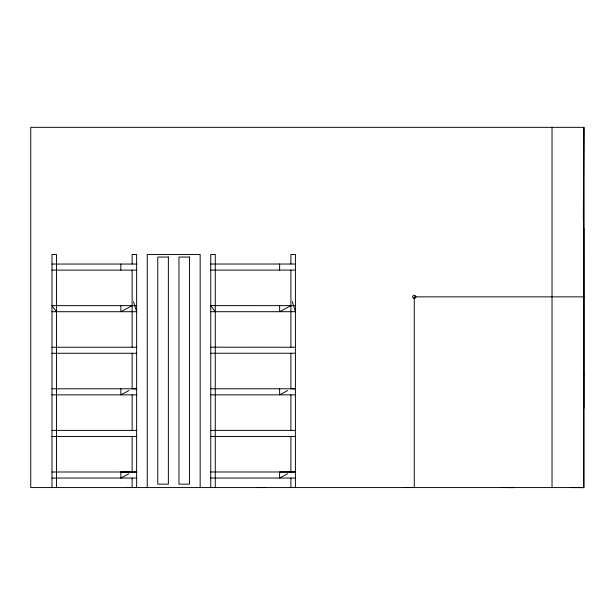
<?xml version="1.0" encoding="UTF-8"?>
<svg xmlns="http://www.w3.org/2000/svg" width="615" height="615" viewBox="0 0 615 615"><rect width="100%" height="100%" fill="white"/><g stroke="black" fill="none" stroke-linecap="round" stroke-linejoin="round"><path stroke-width="0.92" d="M132.125 264.043L132.125 254.502L136.638 254.502L136.638 487.564M290.903 264.027L290.903 254.487L295.423 254.487L295.423 487.564M583.474 487.572L583.474 459.551M583.82 487.618L583.82 127.328L30.75 127.328L30.75 487.564L583.82 487.564L583.82 127.328L583.327 219.409M132.125 305.647L120.84 311.713L120.84 305.647M290.903 305.632L279.625 311.697L279.625 305.632M128.904 390.533L120.84 394.853L120.84 388.795L51.975 388.795M128.904 473.735L120.84 478.055L120.84 472.005L128.366 472.005M287.682 390.525L279.625 394.845L279.625 388.78L210.753 388.78M287.682 473.719L279.625 478.04L279.625 471.989L295.423 471.989L210.753 471.982M583.281 228.034L583.82 228.034L583.85 408.206M51.975 264.043L136.638 264.043M210.753 264.027L295.423 264.027M51.975 270.108L136.638 270.108M210.753 270.093L295.423 270.093M583.82 296.853L414.272 296.853L414.272 487.564M136.638 305.647L51.975 305.64L56.48 311.713M295.423 305.632L210.753 305.624L215.265 311.697M51.975 311.713L136.638 311.713L133.54 301.673M210.753 311.697L295.423 311.697L292.317 301.658M51.975 347.244L136.638 347.252M210.753 347.183L295.423 347.244M51.975 353.264L136.638 353.264M210.753 353.248L295.423 353.248M583.151 374.989L583.82 374.989M51.975 394.853L136.638 394.853M210.753 394.845L295.423 394.845M51.975 430.4L136.638 430.4M210.753 430.385L295.423 430.385M51.975 436.466L136.638 436.466M210.753 436.45L295.423 436.45M51.975 471.997L136.638 472.005L120.84 471.997M51.975 478.055L136.638 478.055M210.753 478.04L295.423 478.04M127.92 487.51L136.415 487.534M257.224 487.557L265.672 487.557M403.724 487.541L412.227 487.557M500.802 487.534L513.51 487.641M571.104 487.564L583.82 487.672M279.625 388.78L295.423 388.795L290.903 388.795L290.903 353.248M120.84 388.795L136.638 388.811L132.125 388.811L132.125 353.264M552.032 127.328L552.032 487.564M290.903 270.093L290.903 347.244M290.903 394.845L290.903 430.385M290.903 436.45L290.903 471.989M290.903 478.04L290.903 487.564M279.625 264.027L279.625 270.093M215.265 487.587L215.265 254.487L210.753 254.487L210.753 487.587M200.159 487.564L200.159 254.487L147.239 254.487L147.239 487.564M132.125 270.108L132.125 347.252M132.125 394.853L132.125 430.4M132.125 436.466L132.125 472.005M132.125 478.055L132.125 487.564M120.84 264.043L120.84 270.108M56.48 487.603L56.48 254.502L51.975 254.502L51.975 487.603M168.364 257.055L157.771 257.055L157.771 484.143L168.364 484.143L168.364 257.055M189.558 257.055L178.965 257.055L178.965 484.143L189.558 484.143L189.558 257.055M413.48 298.229A1.591 1.591 0 0 0 415.863 296.853A1.591 1.591 0 0 0 413.48 295.477A1.591 1.591 0 0 0 413.48 298.229"/></g></svg>
